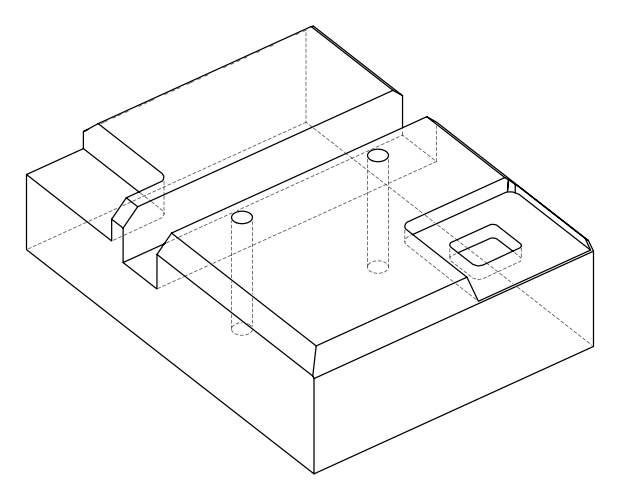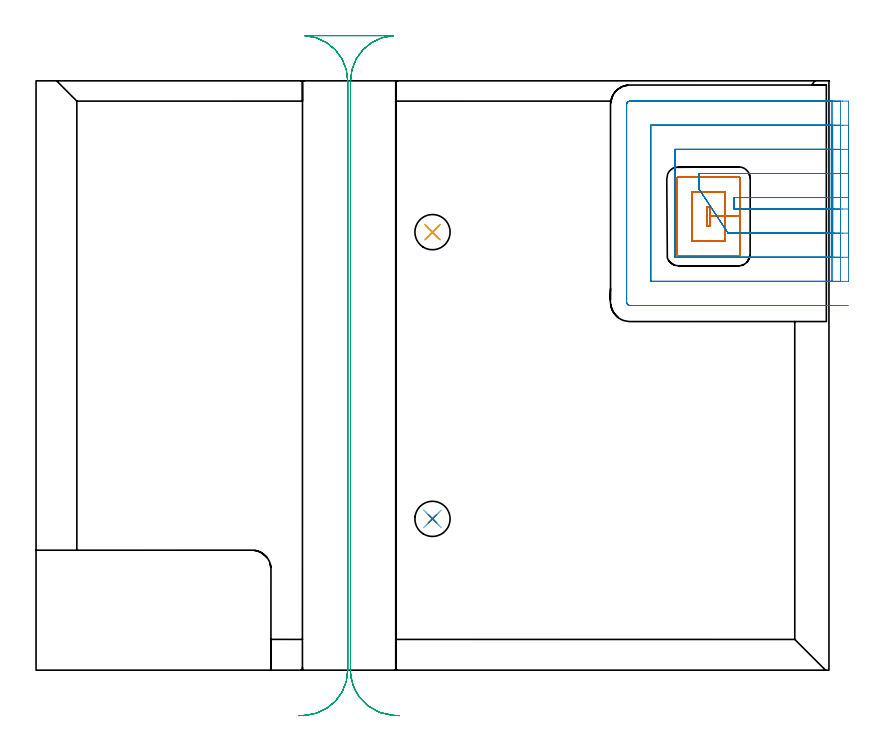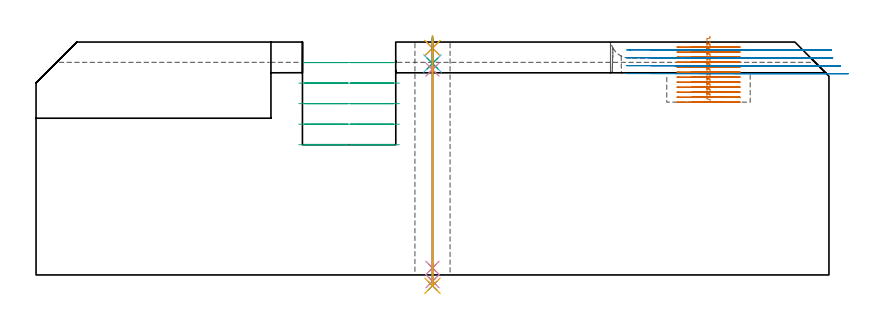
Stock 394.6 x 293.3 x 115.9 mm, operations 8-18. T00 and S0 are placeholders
(PLAN: 18 operations, 11 tool changes, 89.3 min)
(1 AREA_MILL | FG_CHAMFER_SURFACE | UGT0205_001 | 0.96 min | 3539 mm3)
(2 AREA_MILL_1 | FG_CHAMFER_SURFACE_1 | UGT0205_001 | 3.99 min | 6841 mm3)
(3 AREA_MILL_2 | FG_CHAMFER_SURFACE_2 | UGT0205_001 | 10.15 min | 26062 mm3)
(4 AREA_MILL_3 | FG_CHAMFER_SURFACE_3 | UGT0205_001 | 10.54 min | 38265 mm3)
(5 AREA_MILL_4 | FG_CHAMFER_SURFACE_4 | UGT0205_001 | 15.01 min | 49126 mm3)
(6 AREA_MILL_5 | FG_CHAMFER_SURFACE_5 | UGT0205_001 | 4.52 min | 10625 mm3)
(7 MILL_CORNER_NOTCH_RECTANGULAR | CORNER_NOTCH_RECTANGULAR | NXT0201_012 | Follow Part, ap 4, ae 75% | 14.84 min | 261301 mm3)
(8 MILL_RECTANGULAR_POCKET | POCKET_RECTANGULAR_STRAIGHT | NXT0201_013 | Follow Part, ap 2.5, ae 75% | 7.26 min | 60327 mm3)
(9 MILL_SLOT | SLOT_PARTIAL_RECTANGULAR | NXT0201_012 | Follow Part, ap 4, ae 75% | 10.94 min | 151485 mm3)
(10 MILL_RECTANGULAR_SLOT | SLOT_RECTANGULAR | UGT0201_009 | Follow Part, ap 11.25, ae 75% | 8.77 min | 693237 mm3)
(11 SPOT_DRILL | STEP1HOLE | NXT0321_9005460120000 | 0.05 min | 190 mm3)
(12 SPOT_DRILL_1 | STEP1HOLE_1 | NXT0321_9005460120000 | 0.05 min | 215 mm3)
(13 DRILL_BLIND_HOLE_INTO_CENTER | STEP1HOLE | UGT0301_191 | 0.05 min | 268 mm3)
(14 GUN_DRILL_THROUGH_HOLE | STEP1HOLE | UGT0307_003 | 0.56 min | 4131 mm3)
(15 SPADE_DRILL_TO_ENLARGE_THROUGH_HOLE | STEP1HOLE | UGT0306_008 | 0.49 min | 23217 mm3)
(16 DRILL_BLIND_HOLE_INTO_CENTER_1 | STEP1HOLE_1 | UGT0301_191 | 0.05 min | 295 mm3)
(17 GUN_DRILL_THROUGH_HOLE_1 | STEP1HOLE_1 | UGT0307_003 | 0.56 min | 4041 mm3)
(18 SPADE_DRILL_TO_ENLARGE_THROUGH_HOLE_1 | STEP1HOLE_1 | UGT0306_008 | 0.49 min | 23316 mm3)
(TOOL UGT0205_001 | Chamfer Mill 20 x 3 x 45 deg. | D20 FL50 Z2)
(TOOL NXT0201_012 | ENDMILL 16mm [2P460-1600-NA 1630] | D16 FL38 Z6)
(TOOL NXT0201_013 | ENDMILL 10mm | D10 FL30 Z4)
(TOOL UGT0201_009 | End Mill 45 mm | D45 FL63 Z6)
(TOOL NXT0321_9005460120000 | NC Spot Drill, 142deg, 12mm, Carbide, Uncoated | D12 PA142 FL30 Z2)
(TOOL UGT0301_191 | Twist Drill 7.1 mm | D7.1 PA118 FL66 Z2)
(TOOL UGT0307_003 | Gun Drill 7 mm | D7 PA130 FL24 Z1)
(TOOL UGT0306_008 | Spade Drill 17.5mm | D17.5 PA132 FL10 Z2)
(OP 8 MILL_RECTANGULAR_POCKET)
G17 G21 G94 G90
T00 M6
G54
G17 G0 G90 X335.4 Y226.953 S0 M3
G43 Z125.906 H0
Z118.906
G94 G1 Y230.5 Z117.955 F250.
X333.9 Z117.553
Y221.2 Z115.061
X335.4 Z114.66
Y225.85 Z113.414
Y230.5 F500.
X333.9
Y221.2
X335.4
Y225.85
X342.9
Y238.
X326.4
Y213.7
X342.9
Y225.85
X350.4
Y244.6
G3 X349.5 Y245.5 R0.9
G1 X319.8
G3 X318.9 Y244.6 R0.9
G1 Y207.1
G3 X319.8 Y206.2 R0.9
G1 X349.5
G3 X350.4 Y207.1 R0.9
G1 Y225.85
Y226.85
G0 X335.4 Y226.953 Z116.414
G1 Y230.5 Z115.463 F250.
X333.9 Z115.061
Y221.2 Z112.569
X335.4 Z112.167
Y225.85 Z110.921
Y230.5 F500.
X333.9
Y221.2
X335.4
Y225.85
X342.9
Y238.
X326.4
Y213.7
X342.9
Y225.85
X350.4
Y244.6
G3 X349.5 Y245.5 R0.9
G1 X319.8
G3 X318.9 Y244.6 R0.9
G1 Y207.1
G3 X319.8 Y206.2 R0.9
G1 X349.5
G3 X350.4 Y207.1 R0.9
G1 Y225.85
Y226.85
G0 X335.4 Y226.953 Z113.921
G1 Y230.5 Z112.971 F250.
X333.9 Z112.569
Y221.2 Z110.077
X335.4 Z109.675
Y225.85 Z108.429
Y230.5 F500.
X333.9
Y221.2
X335.4
Y225.85
X342.9
Y238.
X326.4
Y213.7
X342.9
Y225.85
X350.4
Y244.6
G3 X349.5 Y245.5 R0.9
G1 X319.8
G3 X318.9 Y244.6 R0.9
G1 Y207.1
G3 X319.8 Y206.2 R0.9
G1 X349.5
G3 X350.4 Y207.1 R0.9
G1 Y225.85
Y226.85
G0 X335.4 Y226.953 Z111.429
G1 Y230.5 Z110.479 F250.
X333.9 Z110.077
Y221.2 Z107.585
X335.4 Z107.183
Y225.85 Z105.937
Y230.5 F500.
X333.9
Y221.2
X335.4
Y225.85
X342.9
Y238.
X326.4
Y213.7
X342.9
Y225.85
X350.4
Y244.6
G3 X349.5 Y245.5 R0.9
G1 X319.8
G3 X318.9 Y244.6 R0.9
G1 Y207.1
G3 X319.8 Y206.2 R0.9
G1 X349.5
G3 X350.4 Y207.1 R0.9
G1 Y225.85
Y226.85
G0 X335.4 Y226.953 Z108.937
G1 Y230.5 Z107.987 F250.
X333.9 Z107.585
Y221.2 Z105.093
X335.4 Z104.691
Y225.85 Z103.445
Y230.5 F500.
X333.9
Y221.2
X335.4
Y225.85
X342.9
Y238.
X326.4
Y213.7
X342.9
Y225.85
X350.4
Y244.6
G3 X349.5 Y245.5 R0.9
G1 X319.8
G3 X318.9 Y244.6 R0.9
G1 Y207.1
G3 X319.8 Y206.2 R0.9
G1 X349.5
G3 X350.4 Y207.1 R0.9
G1 Y225.85
Y226.85
G0 X335.4 Y226.953 Z106.445
G1 Y230.5 Z105.495 F250.
X333.9 Z105.093
Y221.2 Z102.601
X335.4 Z102.199
Y225.85 Z100.953
Y230.5 F500.
X333.9
Y221.2
X335.4
Y225.85
X342.9
Y238.
X326.4
Y213.7
X342.9
Y225.85
X350.4
Y244.6
G3 X349.5 Y245.5 R0.9
G1 X319.8
G3 X318.9 Y244.6 R0.9
G1 Y207.1
G3 X319.8 Y206.2 R0.9
G1 X349.5
G3 X350.4 Y207.1 R0.9
G1 Y225.85
Y226.85
G0 X335.4 Y226.953 Z103.953
G1 Y230.5 Z103.002 F250.
X333.9 Z102.601
Y221.2 Z100.109
X335.4 Z99.707
Y225.85 Z98.461
Y230.5 F500.
X333.9
Y221.2
X335.4
Y225.85
X342.9
Y238.
X326.4
Y213.7
X342.9
Y225.85
X350.4
Y244.6
G3 X349.5 Y245.5 R0.9
G1 X319.8
G3 X318.9 Y244.6 R0.9
G1 Y207.1
G3 X319.8 Y206.2 R0.9
G1 X349.5
G3 X350.4 Y207.1 R0.9
G1 Y225.85
Y226.85
G0 X335.4 Y226.953 Z101.461
G1 Y230.5 Z100.51 F250.
X333.9 Z100.108
Y221.2 Z97.616
X335.4 Z97.215
Y225.85 Z95.969
Y230.5 F500.
X333.9
Y221.2
X335.4
Y225.85
X342.9
Y238.
X326.4
Y213.7
X342.9
Y225.85
X350.4
Y244.6
G3 X349.5 Y245.5 R0.9
G1 X319.8
G3 X318.9 Y244.6 R0.9
G1 Y207.1
G3 X319.8 Y206.2 R0.9
G1 X349.5
G3 X350.4 Y207.1 R0.9
G1 Y225.85
Y226.85
G0 X335.4 Y226.953 Z98.969
G1 Y230.5 Z98.018 F250.
X333.9 Z97.616
Y221.2 Z95.124
X335.4 Z94.722
Y225.85 Z93.476
Y230.5 F500.
X333.9
Y221.2
X335.4
Y225.85
X342.9
Y238.
X326.4
Y213.7
X342.9
Y225.85
X350.4
Y244.6
G3 X349.5 Y245.5 R0.9
G1 X319.8
G3 X318.9 Y244.6 R0.9
G1 Y207.1
G3 X319.8 Y206.2 R0.9
G1 X349.5
G3 X350.4 Y207.1 R0.9
G1 Y225.85
Y226.85
G0 X335.4 Y226.953 Z96.476
G1 Y230.5 Z95.526 F250.
X333.9 Z95.124
Y221.2 Z92.632
X335.4 Z92.23
Y225.85 Z90.984
Y230.5 F500.
X333.9
Y221.2
X335.4
Y225.85
X342.9
Y238.
X326.4
Y213.7
X342.9
Y225.85
X350.4
Y244.6
G3 X349.5 Y245.5 R0.9
G1 X319.8
G3 X318.9 Y244.6 R0.9
G1 Y207.1
G3 X319.8 Y206.2 R0.9
G1 X349.5
G3 X350.4 Y207.1 R0.9
G1 Y225.85
Y226.85
G0 X335.4 Y226.953 Z93.984
G1 Y230.5 Z93.034 F250.
X333.9 Z92.632
Y221.2 Z90.14
X335.4 Z89.738
Y225.85 Z88.492
Y230.5 F500.
X333.9
Y221.2
X335.4
Y225.85
X342.9
Y238.
X326.4
Y213.7
X342.9
Y225.85
X350.4
Y244.6
G3 X349.5 Y245.5 R0.9
G1 X319.8
G3 X318.9 Y244.6 R0.9
G1 Y207.1
G3 X319.8 Y206.2 R0.9
G1 X349.5
G3 X350.4 Y207.1 R0.9
G1 Y225.85
Y226.85
G0 X335.4 Y226.953 Z91.492
G1 Y230.5 Z90.542 F250.
X333.9 Z90.14
Y221.2 Z87.648
X335.4 Z87.246
Y225.85 Z86.
Y230.5 F500.
X333.9
Y221.2
X335.4
Y225.85
X342.9
Y238.
X326.4
Y213.7
X342.9
Y225.85
X350.4
Y244.6
G3 X349.5 Y245.5 R0.9
G1 X319.8
G3 X318.9 Y244.6 R0.9
G1 Y207.1
G3 X319.8 Y206.2 R0.9
G1 X349.5
G3 X350.4 Y207.1 R0.9
G1 Y225.85
Y226.85
G0 Z125.906
M5
M2
(OP 9 MILL_SLOT)
G17 G21 G94 G90
T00 M6
G54
G17 G0 G90 X395.8 Y235.2 S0 M3
G43 Z125.906 H1
Z111.979
G94 G1 X392.8 F250.
X347.4 F500.
Y229.5
X392.8
X395.8 F250.
Y247.2 F500.
X392.8 F250.
X329.9 F500.
Y242.5
Y239.5 F250.
X344.4 Y217.5 F500.
X347.4 F250.
X392.8 F500.
X395.8 F250.
Y259.2 F500.
X392.8 F250.
X317.9 F500.
Y205.5
X392.8
X395.8 F250.
Y271.2 F500.
X392.8 F250.
X305.9 F500.
Y193.5
X392.8
X395.8 F250.
Y283.2 F500.
X392.8 F250.
X295.6 F500.
G3 X293.9 Y281.5 R1.7
G1 Y183.2
G3 X295.6 Y181.5 R1.7
G1 X392.8
X395.8 F250.
G0 X396.447 Y235.2 Z108.053
G1 X393.447
X347.4 F500.
Y229.5
X393.447
X396.447 F250.
Y247.2 F500.
X393.447 F250.
X329.9 F500.
Y242.5
Y239.5 F250.
X344.4 Y217.5 F500.
X347.4 F250.
X393.447 F500.
X396.447 F250.
Y259.2 F500.
X393.447 F250.
X317.9 F500.
Y205.5
X393.447
X396.447 F250.
Y271.2 F500.
X393.447 F250.
X305.9 F500.
Y193.5
X393.447
X396.447 F250.
Y283.2 F500.
X393.447 F250.
X295.6 F500.
G3 X293.9 Y281.5 R1.7
G1 Y183.2
G3 X295.6 Y181.5 R1.7
G1 X393.447
X396.447 F250.
G0 Z125.906
X400.373 Y235.2
Z104.126
G1 X397.373
X347.4 F500.
Y229.5
X397.373
X400.373 F250.
Y247.2 F500.
X397.373 F250.
X329.9 F500.
Y242.5
Y239.5 F250.
X344.4 Y217.5 F500.
X347.4 F250.
X397.373 F500.
X400.373 F250.
Y259.2 F500.
X397.373 F250.
X317.9 F500.
Y205.5
X397.373
X400.373 F250.
Y271.2 F500.
X397.373 F250.
X305.9 F500.
Y193.5
X397.373
X400.373 F250.
Y283.2 F500.
X397.373 F250.
X295.6 F500.
G3 X293.9 Y281.5 R1.7
G1 Y183.2
G3 X295.6 Y181.5 R1.7
G1 X397.373
X400.373 F250.
G0 Z125.906
X404.299 Y235.2
Z100.2
G1 X401.299
X347.4 F500.
Y229.5
X401.299
X404.299 F250.
Y247.2
X401.299
X329.9 F500.
Y242.5
Y239.5 F250.
X344.4 Y217.5 F500.
X347.4 F250.
X401.299 F500.
X404.299 F250.
Y259.2
X401.299
X317.9 F500.
Y205.5
X401.299
X404.299 F250.
Y271.2
X401.299
X305.9 F500.
Y193.5
X401.299
X404.299 F250.
Y283.2
X401.299
X295.6 F500.
G3 X293.9 Y281.5 R1.7
G1 Y183.2
G3 X295.6 Y181.5 R1.7
G1 X401.299
X404.299 F250.
G0 Z125.906
M5
M2
(OP 10 MILL_RECTANGULAR_SLOT)
G17 G21 G94 G90
T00 M6
G54
G17 G0 G90 X178.646 Y-22.696 S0 M3
G43 Z125.9 H0
Z105.68
G94 G1 X175.679 Y-22.254 F250.
G2 X156.59 Y-2.007 R22.5 F500.
X156.5 Y0. R22.5 F388.
G1 Y267.991
Y293.3 F500.
G2 X177.838 Y315.77 R22.5
G1 Y315.8
X133.762
Y315.77
G2 X155.1 Y293.3 R22.5
G1 Y0.
G2 X135.923 Y-22.253 R22.5
G1 X132.956 Y-22.696 F250.
G0 X180.835 Y-22.625 Z95.46
G1 X177.839 Y-22.47
G2 X160.823 Y-13.261 R22.5 F500.
X156.887 Y-4.157 R22.5 F438.
X156.5 Y0. R22.5 F366.
G1 Y265.819
Y275.819 F464.
Y293.3 F500.
G2 X177.838 Y315.77 R22.5
G1 Y315.8
X133.762
Y315.77
G2 X155.1 Y293.3 R22.5
G1 Y0.
G2 X133.761 Y-22.47 R22.5
G1 X130.765 Y-22.625 F250.
G0 X180.835 Z85.24
G1 X177.839 Y-22.47
G2 X160.823 Y-13.261 R22.5 F500.
X156.887 Y-4.157 R22.5 F444.
X156.5 Y0. R22.5 F371.
G1 Y265.819
Y275.819 F481.
Y293.3 F500.
G2 X177.838 Y315.77 R22.5
G1 Y315.8
X133.762
Y315.77
G2 X155.1 Y293.3 R22.5
G1 Y0.
G2 X133.761 Y-22.47 R22.5
G1 X130.765 Y-22.625 F250.
G0 X180.835 Z75.02
G1 X177.839 Y-22.47
G2 X160.823 Y-13.261 R22.5 F500.
X156.887 Y-4.157 R22.5 F436.
X156.5 Y0. R22.5 F365.
G1 Y265.819
Y275.819 F464.
Y293.3 F500.
G2 X177.838 Y315.77 R22.5
G1 Y315.8
X133.762
Y315.77
G2 X155.1 Y293.3 R22.5
G1 Y0.
G2 X133.761 Y-22.47 R22.5
G1 X130.765 Y-22.625 F250.
G0 X180.835 Z64.8
G1 X177.839 Y-22.47
G2 X160.823 Y-13.261 R22.5 F500.
X156.887 Y-4.157 R22.5 F436.
X156.5 Y0. R22.5 F365.
G1 Y265.819
Y275.819 F464.
Y293.3 F500.
G2 X177.838 Y315.77 R22.5
G1 Y315.8
X133.762
Y315.77
G2 X155.1 Y293.3 R22.5
G1 Y0.
G2 X133.761 Y-22.47 R22.5
G1 X130.765 Y-22.625 F250.
G0 Z125.9
M5
M2
(OP 11 SPOT_DRILL)
G17 G21 G94 G90
T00 M6
G54
G17 G0 G90 X197.3 Y75.3 S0 M3
G43 Z125.9 H0
G94 G81 G98 Z112.9 F250. R118.9
G80
M5
M2
(OP 12 SPOT_DRILL_1)
G17 G21 G94 G90
T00 M6
G54
G17 G0 G90 X197.3 Y218. S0 M3
G43 Z125.9 H0
G94 G81 G98 Z112.9 F250. R118.9
G80
M5
M2
(OP 13 DRILL_BLIND_HOLE_INTO_CENTER)
G17 G21 G94 G90
T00 M6
G54
G17 G0 G90 X197.3 Y75.3 S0 M3
G43 Z125.9 H0
G94 G81 G98 Z105.25 F250. R117.9
G80
M5
M2
(OP 14 GUN_DRILL_THROUGH_HOLE)
G17 G21 G94 G90
T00 M6
G54
G17 G0 G90 X197.3 Y75.3 M8
G43 Z125.9 H0
Z116.593
S716 M3
G94 G1 Z102.221 F125. M26
G4 X.084
Z3.5 F250.
G4 X.084
Z-3.132 F125.
G4 X.084
M5
M9
G0 Z116.593
Z125.9
M2
(OP 15 SPADE_DRILL_TO_ENLARGE_THROUGH_HOLE)
G17 G21 G94 G90
T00 M6
G54
G17 G0 G90 X197.3 Y75.3 S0 M3
G43 Z125.9 H0
G94 G73 G98 Z-5.396 F250. Q17.328 R117.9
G80
M5
M2
(OP 16 DRILL_BLIND_HOLE_INTO_CENTER_1)
G17 G21 G94 G90
T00 M6
G54
G17 G0 G90 X197.3 Y218. S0 M3
G43 Z125.9 H0
G94 G81 G98 Z105.25 F250. R117.9
G80
M5
M2
(OP 17 GUN_DRILL_THROUGH_HOLE_1)
G17 G21 G94 G90
T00 M6
G54
G17 G0 G90 X197.3 Y218. M8
G43 Z125.9 H0
Z116.593
S716 M3
G94 G1 Z102.221 F125. M26
G4 X.084
Z3.5 F250.
G4 X.084
Z-3.132 F125.
G4 X.084
M5
M9
G0 Z116.593
Z125.9
M2
(OP 18 SPADE_DRILL_TO_ENLARGE_THROUGH_HOLE_1)
G17 G21 G94 G90
T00 M6
G54
G17 G0 G90 X197.3 Y218. S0 M3
G43 Z125.9 H0
G94 G73 G98 Z-5.396 F250. Q17.328 R117.9
G80
M5
M2
